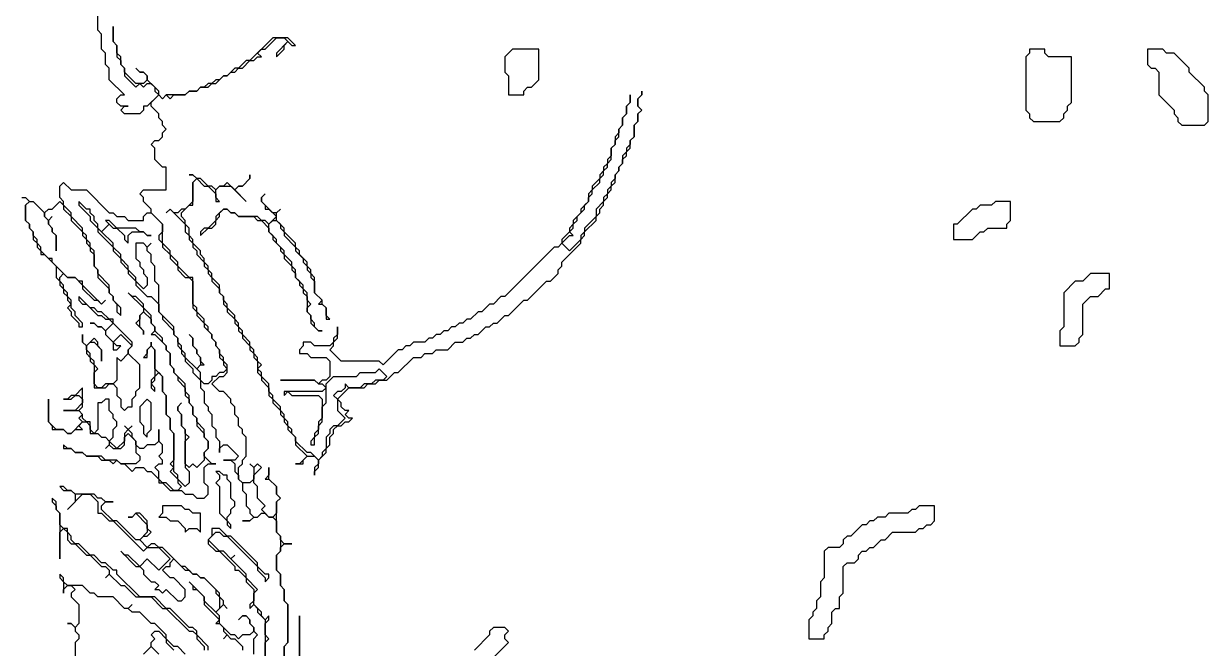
# Model space of a CAD drawing. Header units: metres. Extents: x 0 to 1000, y 0 to 1405.
# Drawn here: x 699.4 to 777.2, y 817.6 to 858.7 of the extents above; entities that cross this region are included whole.
import ezdxf

# ---------------------------------------------------------------- set-up
doc = ezdxf.new("R2010")
doc.units = ezdxf.units.M

msp = doc.modelspace()

# ---------------------------------------------------------------- linework, layer by layer
for points in [[(716.5, 816), (716.5, 817.75), (716.75, 818), (716.75, 820.5), (716.5, 820.75), (716.5, 821.5), (716.25, 821.75), (716.25, 822.5), (716, 822.75), (716, 823.75), (716.25, 824), (716.25, 824.25), (716.5, 824.5), (717, 824.5), (716.5, 824.5), (716.25, 824.75), (716.25, 825), (716, 825.25), (716, 827.25), (716.25, 827.5), (716, 827.75), (716, 828.25), (715.5, 828.75), (715.5, 829.5), (715.5, 829), (715.25, 828.75), (715.5, 828.75), (716, 828.25), (716, 827.75), (716.25, 827.5), (716, 827.25), (716, 826.5), (715.75, 826.25), (715.5, 826.25), (715, 826.75), (715.25, 827), (714.75, 827.5), (714.75, 828.25), (714.5, 828.5), (714.5, 829), (715, 829.5), (714.75, 829.75), (714.5, 829.5), (714.25, 829.75), (714.5, 829.5), (714.5, 828.75), (714.25, 828.5), (713.75, 828.5), (713.5, 828.75), (713.5, 829.5), (713.75, 829.75), (713.75, 830), (714, 830.25), (714, 831.5), (713.75, 831.75), (713.75, 832), (713.5, 832.25), (713.5, 832.75), (713.25, 833), (713.25, 833.5), (713, 833.75), (713, 834), (712.5, 834.5), (712.25, 834.5), (711.75, 835), (712.25, 835.5), (712.5, 835.5), (712.75, 835.75), (712.75, 836.25), (712.5, 836.5), (712.5, 836.75), (712.25, 837), (712.25, 837.25), (712, 837.5), (712, 837.75), (711.75, 838), (711.75, 838.25), (711.5, 838.5), (711.5, 838.75), (711.25, 839), (711.25, 839.25), (710.75, 839.75), (710.75, 840), (710.5, 840.25), (710.5, 842), (710.25, 842), (709.5, 842.75), (709.5, 843), (709, 843.5), (709, 843.75), (708.5, 844.25), (708.5, 845.5), (707.75, 846.25), (707.75, 846.5), (707.25, 847), (707.25, 847.25), (707, 847.5), (707.25, 847.75), (708.75, 847.75), (708.75, 849.25), (708.5, 849.25), (708, 849.75), (708, 850.5), (707.75, 850.75), (708, 851), (708.25, 851), (708.5, 851.25), (708.5, 851.5), (708.75, 851.75), (708.5, 852), (708.5, 852.25), (708.25, 852.5), (708.25, 852.75), (707.75, 853.25), (707.75, 853.5), (708.25, 854), (708.5, 853.75), (708.75, 854), (709, 853.75), (709.25, 854), (710, 854), (710.25, 854.25), (710.75, 854.25), (711, 854.5), (711.5, 854.5), (711.75, 854.75), (712, 854.75), (712.5, 855.25), (712.75, 855.25), (713, 855.5), (713.25, 855.5), (713.5, 855.75), (713.75, 855.75), (714.25, 856.25), (714.5, 856.25), (714.75, 856.5), (715, 856.5), (714.75, 856.75), (715, 857), (715.25, 857), (716, 857.75), (716.5, 857.75), (716.75, 857.5), (716, 856.75), (716, 856.5), (716.5, 857), (716.5, 857.25), (716.75, 857.5), (717, 857.25), (717.25, 857.25), (716.75, 857.75), (715.75, 857.75), (714.25, 856.25), (714, 856.25), (713.5, 855.75), (713.25, 855.75), (712.75, 855.25), (712.5, 855.25), (712.25, 855), (712, 855), (711.75, 854.75), (711.5, 854.75), (711.25, 854.5), (711, 854.5), (710.75, 854.25), (710.25, 854.25), (710, 854), (708.75, 854), (708.5, 853.75), (708.25, 854), (708.25, 854.25), (707.5, 855), (707.5, 855.25), (707.25, 855.5), (707, 855.5), (706.75, 855.75), (707, 855.5), (707.25, 855.5), (707.5, 855.25), (707.5, 855), (707.25, 854.75), (706.75, 854.75), (706, 855.5), (706, 855.75), (705.75, 856), (705.75, 856.5), (705.5, 856.75), (705.5, 857.25), (705.25, 857.5), (705.25, 858.5), (705.25, 857.5), (705.5, 857.25), (705.5, 856.5), (705.75, 856.25), (705.75, 856), (706, 855.75), (706, 855.25), (706.75, 854.5), (707, 854.75), (707.25, 854.5), (707.5, 854.75), (707.75, 854.75), (708, 854.5), (708, 854.25), (708.25, 854), (707.5, 853.25), (707.25, 853.25), (707.25, 853), (707, 852.75), (706, 852.75), (705.75, 853), (706, 853.25), (706.25, 853.25), (705.75, 853.25), (705.5, 853.5), (705.5, 853.75), (705.75, 854), (706, 854), (705, 855), (705, 855.75), (704.75, 856), (704.75, 856.75), (704.5, 857), (704.5, 858), (704.25, 858.25), (704.25, 859.5)], [(699.25, 847.25), (699.5, 847.25), (699.75, 847), (699.5, 846.75), (699.5, 845.75), (699.75, 845.5), (699.75, 845.25), (700, 845), (700, 844.5), (700.25, 844.25), (700.25, 844), (700.5, 843.75), (700.5, 843.5), (700.75, 843.5), (701.5, 842.75), (701.5, 842), (701.75, 841.75), (701.75, 841.5), (702, 841.25), (702, 841), (702.25, 840.75), (702.25, 840.5), (702.5, 840.25), (702.25, 840), (702.5, 839.75), (702.5, 839.5), (703, 839), (703, 838.75), (703.25, 838.75), (703.25, 839), (702.75, 839.5), (702.75, 839.75), (702.5, 840), (702.5, 840.5), (702.25, 840.75), (702.25, 841), (702, 841.25), (702, 841.5), (701.75, 841.75), (701.75, 842), (702, 842.25), (702.25, 842), (702.75, 842), (703.25, 841.5), (703.25, 841.25), (704, 840.5), (704.25, 840.5), (704.5, 840.25), (704.75, 840.5), (704.5, 840.25), (703.25, 841.5), (703.25, 841.75), (703, 841.75), (702.75, 842), (702.25, 842), (701.25, 843), (701.25, 843.25), (701, 843.25), (700.5, 843.75), (700.5, 844), (700.25, 844.25), (700.25, 844.5), (700, 844.75), (700, 845), (699.75, 845.25), (699.75, 845.5), (699.5, 845.75), (699.5, 846.75), (699.75, 847), (700, 847), (700.75, 846.25), (700.75, 846), (701, 845.75), (701, 845.5), (701.25, 845.25), (701.25, 845), (701.5, 844.75), (701.5, 843.75), (701.5, 844.75), (701.25, 845), (701.25, 845.25), (701, 845.5), (701, 845.75), (701.25, 846), (701, 845.75), (700.75, 846), (700.75, 846.25), (701, 846.5), (701.25, 846.5), (701.75, 847), (702, 846.75), (702, 846.5), (702.5, 846), (702.5, 845.75), (703.25, 845), (703.25, 844.75), (703.5, 844.5), (703.5, 844.25), (703.75, 844), (703.75, 843.75), (704, 843.5), (704, 842.75), (704.25, 842.5), (704.25, 842), (705, 841.25), (705, 841), (705.25, 840.75), (705.25, 840.5), (705.5, 840.25), (705.5, 839.75), (705.75, 839.5), (705.75, 840), (705.25, 840.5), (705.25, 840.75), (705, 841), (705, 841.5), (704.25, 842.25), (704.25, 842.5), (704, 842.75), (704, 843.75), (703.75, 844), (703.75, 844.25), (703.5, 844.5), (703.5, 844.75), (703.25, 845), (703.25, 845.25), (702.5, 846), (702.5, 846.25), (702, 846.75), (702, 847), (701.75, 847.25), (701.75, 848), (702, 848.25), (702.5, 847.75), (703.5, 847.75), (705, 846.25), (705.25, 846.25), (705.5, 846), (706, 846), (706.25, 845.75), (707.25, 845.75), (707.25, 846), (707.5, 846.25), (707.75, 846.25), (708.5, 845.5), (708.5, 845), (708.25, 844.75), (708.25, 844.5), (708.5, 844.25), (708.5, 844), (709, 843.5), (709, 843.25), (709.5, 842.75), (709.5, 842.5), (710, 842), (710.25, 842), (710.5, 841.75), (710.5, 840), (710.75, 839.75), (710.75, 839.5), (711.25, 839), (711.25, 838.75), (711.75, 838.25), (711.75, 838), (712, 837.75), (712, 837.5), (712.25, 837.25), (712.25, 836.75), (712.5, 836.5), (712.5, 836.25), (712.75, 836), (712.5, 835.75), (712.25, 835.75), (712, 835.5), (711.75, 835.5), (711.75, 835.25), (711.5, 835), (711.25, 835), (711, 835.25), (711, 835.75), (710.75, 836), (711, 836.25), (711.25, 836.25), (711, 836.5), (711, 836.75), (710.75, 837), (710.75, 837.25), (710.5, 837.5), (710.5, 838), (710.25, 838.25), (710.5, 838), (710.5, 837.5), (710.75, 837.25), (710.75, 837), (711, 836.75), (711, 836.25), (710.75, 836), (710, 836.75), (710, 837), (709.75, 837.25), (709.75, 837.5), (709.5, 837.75), (709.5, 838), (709.25, 838.25), (709.25, 838.75), (708.25, 839.75), (708.25, 841.5), (708, 841.75), (708, 842.75), (707.75, 843), (707.75, 843.5), (707.5, 843.75), (707.5, 844), (707.75, 844.25), (707.5, 844), (707.25, 844.25), (706.75, 844.25), (706.75, 843.25), (707, 843), (707, 842.75), (707.25, 842.5), (707.25, 842.25), (707.5, 842), (707.5, 841.5), (707.25, 841.25), (706.75, 841.75), (706.75, 842), (706.25, 842.5), (706.25, 842.75), (705.75, 843.25), (705.75, 843.5), (705.25, 844), (705.25, 844.25), (704.5, 845), (705, 845.5), (705.25, 845.25), (705.5, 845.25), (706, 844.75), (706, 844.5), (706.25, 844.25), (706.25, 844.75), (706.5, 845), (707.25, 845), (707.5, 844.75), (707.75, 844.75), (707.5, 844.75), (707.25, 845), (707, 845), (706.75, 845.25), (705.5, 845.25), (705, 845.75), (704.75, 845.75), (705, 845.5), (704.5, 845), (704.25, 845.25), (704.25, 845.5), (704, 845.75), (704, 846), (703.75, 846.25), (703.75, 846.5), (703.5, 846.5), (703, 847), (703, 846.75), (703.75, 846), (703.75, 845.75), (704.25, 845.25), (704.25, 845), (705.25, 844), (705.25, 843.75), (705.75, 843.25), (705.75, 843), (706.25, 842.5), (706.25, 842.25), (706.75, 841.75), (706.75, 841.5), (707.5, 840.75), (707.75, 840.75), (708.25, 840.25), (708.25, 839.75), (708.5, 839.5), (708.5, 839.25), (709.25, 838.5), (709.25, 838.25), (709.5, 838), (709.5, 837.5), (709.75, 837.25), (709.75, 837), (710, 836.75), (710, 836.5), (710.5, 836), (710.5, 835.75), (711, 835.25), (711, 834.75), (711.25, 834.5), (711.25, 833.75), (711.5, 833.5), (711.5, 833.25), (711.75, 833), (711.75, 832.25), (712, 832), (712, 831.5), (712.25, 831.25), (712.25, 830.5), (712.25, 830.75), (712.5, 831), (712.75, 831), (713.5, 830.25), (713.25, 830), (712.5, 830), (713, 830), (713.25, 829.75), (713.25, 829.25), (713.5, 829), (713.5, 828.75), (713.75, 828.5), (713.75, 828), (714, 827.75), (714, 827), (714.25, 826.75), (714.25, 826.5), (714.5, 826.25), (714.25, 826), (713.75, 826), (714.25, 826), (714.5, 826.25), (714.75, 826.25), (715, 826.5), (715.25, 826.5), (715.5, 826.25), (715.75, 826.25), (716, 826), (716, 825.25), (716.25, 825), (716.25, 824), (716, 823.75), (716, 822.75), (716.25, 822.5), (716.25, 821.75), (716.5, 821.5), (716.5, 820.75), (716.75, 820.5), (716.75, 818), (716.5, 817.75), (716.5, 816.25)], [(714.5, 817.25), (714.5, 818.25), (714.75, 818.5), (714.5, 818.75), (714.5, 819), (714.25, 819.25), (714.25, 819.5), (714, 819.75), (713.75, 819.75), (713.5, 819.5), (713.75, 819.75), (714, 819.75), (714.25, 819.5), (714.25, 819.25), (714.5, 819), (714.5, 818.75), (714.25, 818.5), (713.75, 818.5), (713.5, 818.25), (713.25, 818.5), (713, 818.5), (712.25, 819.25), (712.25, 819.75), (712, 820), (712.5, 820.5), (712.75, 820.25), (712.5, 820.5), (712.5, 820.75), (712.25, 821), (712.25, 821.25), (711.25, 822.25), (711, 822.25), (710.75, 822.5), (710.5, 822.5), (710, 823), (709.75, 823), (708.5, 824.25), (708.25, 824.25), (708, 824.5), (707.75, 824.5), (707.5, 824.25), (707, 824.75), (707.25, 825), (707.5, 825), (707.75, 825.25), (707.5, 825.5), (707.5, 826), (707, 826.5), (706.75, 826.5), (706.5, 826.25), (706.25, 826.25), (706.5, 826.25), (706.75, 826.5), (707.5, 825.75), (707.5, 825.25), (707, 824.75), (706.75, 824.75), (705.5, 826), (705.25, 826), (704.5, 826.75), (704.5, 827), (704.75, 827.25), (705.25, 827.25), (704.75, 827.25), (704.5, 827.5), (704.25, 827.5), (704, 827.75), (702.75, 827.75), (702.5, 828), (702.25, 828), (702, 828.25), (701.75, 828.25), (702, 828), (702.5, 828), (702.75, 827.75), (702.75, 827.25), (702.25, 826.75), (703.25, 827.75), (703.75, 827.75), (704.25, 827.25), (704.25, 826.5), (704.5, 826.5), (705, 826), (705.25, 826), (707.25, 824), (707.5, 824.25), (708.25, 824.25), (709, 823.5), (708.25, 822.75), (707.5, 823.5), (707, 823), (706.25, 823.75), (706, 823.75), (705.75, 824), (706.75, 823), (707, 823), (707.25, 822.75), (707.25, 822.5), (707.75, 822), (708, 822), (708.25, 821.75), (708, 821.5), (708.25, 821.5), (708.5, 821.25), (708.75, 821.5), (709.5, 820.75), (709.75, 820.75), (710, 821), (710, 821.5), (709.25, 822.25), (709, 822.25), (708.5, 822.75), (708.75, 823), (709, 823), (709, 823.25), (709.25, 823.5), (710, 822.75), (710.25, 822.75), (710.5, 822.5), (710.75, 822.5), (711, 822.25), (711.25, 822.25), (712, 821.5), (712, 821.25), (712.25, 821), (712.25, 820.25), (712, 820), (711.25, 820.75), (711.25, 821), (710.25, 822), (710.5, 821.75), (710.5, 821.5), (710.75, 821.5), (711.25, 821), (711.25, 820.5), (712.25, 819.5), (712, 819.25), (712.25, 819.25), (712.5, 819), (712.5, 818.75), (712.75, 818.5), (712.5, 818.25), (712.75, 818.5), (713, 818.25), (713.25, 818.25), (713.75, 817.75), (713.75, 817.5)], [(711.5, 817.5), (711.5, 817.75), (710.75, 818.5), (710.75, 818.75), (710.5, 819), (710.25, 819), (709, 820.25), (708.75, 820.25), (708, 821), (707, 821), (705.5, 822.5), (705.5, 822.75), (705.25, 822.75), (704.75, 823.25), (704.5, 823.25), (704, 823.75), (703.75, 823.75), (703, 824.5), (702.75, 824.5), (702.5, 824.75), (702.5, 825), (702.25, 825.25), (702.25, 825.5), (702, 825.5), (701.75, 825.75), (701.75, 826.5), (701.5, 826.75), (701.5, 827.25), (701.25, 827.5), (701.25, 827.25), (701.5, 827), (701.5, 826.75), (701.75, 826.5), (701.75, 823.5), (701.75, 825.25), (702, 825.5), (702.25, 825.25), (702.25, 824.75), (702.5, 824.5), (702.75, 824.5), (703.5, 823.75), (703.75, 823.75), (704.5, 823), (704.75, 823), (705, 822.75), (705, 822.5), (704.75, 822.25), (705, 822.5), (705.75, 821.75), (706, 821.75), (706.75, 821), (707.75, 821), (708.5, 820.25), (708.75, 820.25), (710.25, 818.75), (710.5, 818.75), (710.75, 818.5), (710.75, 818.25), (711.25, 817.75), (711.25, 817.5)], [(715.25, 816.75), (715.25, 818), (715.5, 818.25), (715.25, 818.5), (715.25, 819.25), (715.5, 819.5), (715.5, 819.75), (715.25, 819.5), (715, 819.75), (715, 820), (714.5, 820.5), (714.5, 821.25), (714.75, 821.5), (714, 822.25), (714, 822.5), (713, 823.5), (713.25, 823.75), (713, 823.5), (712.5, 824), (712.25, 824), (711.5, 824.75), (712, 825.25), (712.25, 825.25), (712.5, 825), (712.75, 825), (714.75, 823), (714.75, 822.75), (715.25, 822.25), (715.25, 822), (715.5, 822.25), (715.5, 822.5), (715.25, 822.5), (714.75, 823), (714.75, 823.25), (713, 825), (712.75, 825), (712.25, 825.5), (711.75, 825.5), (711.75, 825), (711.5, 824.75), (711.5, 824.5), (712, 824), (712.25, 824), (713.25, 823), (713.25, 822.75), (713.5, 822.75), (714, 822.25), (714, 822), (714.5, 821.5), (714.5, 820.75), (714.25, 820.5), (714.25, 820.25), (714.5, 820.5), (714.75, 820.25), (714.75, 820), (715.25, 819.5), (715.25, 816.75)], [(710, 817.25), (709.5, 817.75), (709.25, 817.75), (708.75, 818.25), (708.75, 818.5), (708, 819.25), (707.75, 819.25), (707, 820), (706.5, 820), (706.25, 820.25), (706.5, 820.5), (706.25, 820.25), (706, 820.25), (705.25, 821), (704.25, 821), (704, 821.25), (703.75, 821.25), (703.25, 821.75), (702.25, 821.75), (702, 822), (702, 822.25), (701.75, 822.5), (701.75, 822.25), (702, 822), (702, 821.25), (702, 821.5), (702.25, 821.75), (702.5, 821.75), (702.75, 821.5), (702.5, 821.25), (702.5, 821), (703, 820.5), (703, 819.25), (702.75, 819), (702.5, 819.25), (702.25, 819.25), (702.5, 819.25), (702.75, 819), (702.75, 818.75), (703, 818.5), (703, 818.25), (702.75, 818), (702.75, 816.75)], [(717.5, 816), (717.5, 819.75), (717.5, 816.25)], [(708.25, 817.25), (707.75, 817.75), (707.75, 818), (708, 818.25), (707.75, 818.5), (708, 818.75), (708.25, 818.75), (708.75, 818.25), (708.75, 818), (709.25, 817.5)], [(730, 816.75), (731.25, 818), (731, 818.25), (731, 818.5), (731.25, 818.75), (731, 819), (730.25, 819), (730, 818.75), (730, 818.5), (729, 817.5)], [(707.25, 817.25), (707.75, 817.75), (708.25, 817.25)]]:
    msp.add_lwpolyline(points)
for points in [[(731.5, 857), (731, 856.5), (731, 855.5), (731.25, 855.25), (731.25, 854), (732.25, 854), (732.25, 854.25), (732.5, 854.5), (732.75, 854.5), (733.25, 855), (733.25, 857)], [(765.5, 857), (765.5, 856.75), (765.25, 856.5), (765.25, 853), (765.5, 852.75), (765.5, 852.5), (765.75, 852.25), (767.5, 852.25), (767.75, 852.5), (767.75, 852.75), (768, 853), (768, 853.25), (768.25, 853.5), (768.25, 856.5), (766.75, 856.5), (766.5, 856.75), (766.5, 857)], [(773.25, 857), (773.25, 856), (773.5, 855.75), (773.75, 855.75), (774, 855.5), (774, 854), (775, 853), (775, 852.75), (775.25, 852.5), (775.25, 852.25), (775.5, 852), (777, 852), (777.25, 852.25), (777.25, 854), (777, 854.25), (777, 854.5), (776, 855.5), (776, 855.75), (775, 856.75), (774.5, 856.75), (774.25, 857)], [(740, 854.25), (740, 854), (739.75, 853.75), (739.75, 853.25), (740, 853), (739.75, 852.75), (739.75, 852.25), (739.5, 852), (739.5, 851.25), (739.25, 851), (739.25, 850.75), (739, 850.5), (739, 850.25), (738.75, 850), (738.75, 849.5), (738.5, 849.25), (738.5, 849), (738.25, 848.75), (738.25, 848.5), (738, 848.25), (738, 848), (737.75, 847.75), (737.75, 847.5), (737.5, 847.25), (737.5, 847), (737, 846.5), (737, 846), (736.25, 845.25), (736.25, 845), (736, 844.75), (736, 844.5), (735.25, 843.75), (734.75, 844.25), (735.25, 844.75), (735.5, 844.75), (735.25, 845), (735.5, 845.25), (735.5, 845.5), (735.75, 845.75), (735.75, 846), (736.25, 846.5), (736.25, 846.75), (736.5, 847), (736.5, 847.25), (736.75, 847.5), (736.75, 847.75), (737.25, 848.25), (737.25, 848.5), (737.5, 848.75), (737.5, 849), (737.75, 849.25), (737.75, 849.5), (738, 849.75), (738, 850.5), (738.25, 850.75), (738.25, 851), (738.5, 851.25), (738.5, 851.75), (738.75, 852), (738.75, 852.5), (739, 852.75), (739, 853.25), (739.25, 853.5), (739.25, 854), (739.25, 853.5), (739, 853.25), (739, 852.75), (738.75, 852.5), (738.75, 852), (738.5, 851.75), (738.5, 851.5), (738.25, 851.25), (738.25, 850.75), (738, 850.5), (738, 850), (737.75, 849.75), (737.75, 849.5), (737.5, 849.25), (737.5, 849), (737.25, 848.75), (737.25, 848.5), (736.75, 848), (736.75, 847.75), (736.5, 847.5), (736.5, 847), (736, 846.5), (736, 846.25), (735.5, 845.75), (735.5, 845.5), (735.25, 845.25), (735.25, 845), (734.75, 844.5), (734.75, 844.25), (734.5, 844), (734.25, 844), (731, 840.75), (730.75, 840.75), (730.25, 840.25), (730, 840.25), (729.5, 839.75), (729.25, 839.75), (728.75, 839.25), (728.5, 839.25), (728.25, 839), (728, 839), (727.75, 838.75), (727.5, 838.75), (727.25, 838.5), (727, 838.5), (726.75, 838.25), (726.5, 838.25), (726.25, 838), (726, 838), (725.75, 837.75), (725, 837.75), (724.75, 837.5), (724.5, 837.5), (724.25, 837.25), (724, 837.25), (723, 836.25), (722.75, 836.5), (720.25, 836.5), (719.5, 837.25), (719.75, 837.5), (719.75, 837.75), (720, 838), (720, 838.75), (720, 838.25), (719.75, 838), (719.75, 837.75), (719.5, 837.5), (718.5, 837.5), (718.25, 837.75), (717.75, 837.75), (717.75, 837.5), (717.5, 837.25), (717.5, 837), (718, 837), (718.25, 836.75), (719.25, 836.75), (719.5, 836.5), (719.5, 835.5), (719.25, 835.25), (719, 835.25), (718.75, 835), (718.5, 835.25), (716.25, 835.25), (718.5, 835.25), (718.75, 835), (719, 835), (719.25, 834.75), (719, 834.5), (716.5, 834.5), (716.5, 834.25), (716.75, 834.5), (717, 834.25), (718.75, 834.25), (719, 834), (719, 832.75), (718.75, 832.5), (718.75, 832), (718.5, 831.75), (718.5, 831.5), (718.25, 831.25), (718.25, 831), (718.5, 831), (718.5, 831.5), (718.75, 831.75), (718.75, 832.25), (719, 832.5), (719, 833.5), (719.25, 833.75), (719.25, 835), (719.75, 835.5), (721.25, 835.5), (721.5, 835.75), (722.5, 835.75), (722.75, 836), (723.25, 835.5), (723, 835.25), (722.5, 835.25), (722.25, 835), (721.75, 835), (721.5, 834.75), (720.75, 834.75), (720.5, 835), (720.5, 834.75), (720.25, 834.5), (720, 834.5), (719.75, 834.25), (720, 834), (720, 833.25), (720.5, 832.75), (720, 832.25), (719.75, 832.25), (719.5, 832), (719.5, 831.75), (719.25, 831.5), (719.25, 830.75), (719, 830.5), (719, 830.25), (718.75, 830), (718.25, 830.5), (718, 830.5), (717.25, 831.25), (717.25, 831.5), (717, 831.75), (717, 832), (716.75, 832.25), (716.75, 832.5), (716.5, 832.75), (716.5, 833), (716.25, 833.25), (716.25, 833.5), (715.75, 834), (715.75, 834.25), (715.5, 834.5), (715.5, 835), (715, 835.5), (715, 835.75), (714.75, 836), (715, 836.25), (714.75, 836.5), (714.75, 836.75), (714.5, 837), (714.5, 837.25), (714.25, 837.5), (714.25, 837.75), (713.75, 838.25), (713.75, 838.5), (713.5, 838.75), (713.5, 839), (713.25, 839.25), (713.25, 839.5), (712.75, 840), (712.75, 840.25), (712.5, 840.5), (712.5, 840.75), (712.25, 841), (712.25, 841.5), (711.75, 842), (711.75, 842.25), (711.5, 842.5), (711.5, 842.75), (711.25, 843), (711.25, 843.25), (711, 843.5), (711, 843.75), (710.5, 844.25), (710.5, 844.5), (710.25, 844.75), (710.25, 845.25), (710, 845.5), (710, 845.75), (709.75, 846), (709.75, 846.25), (710.25, 846.75), (710.5, 846.75), (710.5, 848.25), (710.75, 848.5), (711.25, 848), (711.5, 848), (712, 847.5), (712, 847), (712.25, 847), (712, 847.25), (712, 847.75), (712.25, 848), (713, 848), (714, 847), (713.25, 847.75), (713.5, 848), (713.75, 848), (714.25, 848.5), (714.25, 848.75), (714.25, 848.5), (713.75, 848), (713.5, 848), (713.25, 847.75), (712.75, 848.25), (712.5, 848), (712.25, 848), (712, 847.75), (711.75, 848), (711.5, 848), (711, 848.5), (710.75, 848.5), (710.5, 848.75), (710.25, 848.75), (710.5, 848.75), (710.75, 848.5), (710.5, 848.25), (710.5, 847), (710, 846.5), (709.75, 846.5), (709.5, 846.25), (709.25, 846.25), (709, 846.5), (708.75, 846.25), (709, 846.5), (710, 845.5), (710, 845), (710.25, 844.75), (710.25, 844.5), (710.5, 844.25), (710.5, 844), (710.75, 843.75), (710.75, 843.5), (711.25, 843), (711.25, 842.75), (711.5, 842.5), (711.5, 842.25), (711.75, 842), (711.75, 841.75), (712.25, 841.25), (712.25, 841), (712.5, 840.75), (712.5, 840.25), (712.75, 840), (712.75, 839.75), (713.25, 839.25), (713.25, 839), (713.5, 838.75), (713.5, 838.5), (713.75, 838.25), (713.75, 838), (714.25, 837.5), (714.25, 837.25), (714.5, 837), (714.5, 836.75), (714.75, 836.5), (714.75, 835.75), (715, 835.5), (715, 835.25), (715.5, 834.75), (715.5, 834.25), (715.75, 834), (715.75, 833.75), (716.25, 833.25), (716.25, 833), (716.5, 832.75), (716.5, 832.5), (716.75, 832.25), (716.75, 832), (717.25, 831.5), (717.25, 831), (718, 830.25), (717.5, 829.75), (717.25, 829.75), (717.75, 829.75), (717.75, 830), (718, 830.25), (718.5, 830.25), (718.75, 830), (718.75, 829.75), (718.5, 829.5), (718.5, 829), (718.5, 829.25), (718.75, 829.5), (718.75, 830), (719.25, 830.5), (719.25, 830.75), (719.5, 831), (719.5, 831.5), (719.75, 831.75), (719.75, 832), (720, 832.25), (720.25, 832.25), (720.5, 832.5), (720.75, 832.5), (721, 832.75), (720.75, 832.75), (720.5, 833), (720.75, 833.25), (720.5, 833.25), (720.25, 833.5), (720.25, 833.75), (720, 834), (720.75, 834.75), (721.75, 834.75), (722, 835), (722.5, 835), (722.75, 835.25), (723.25, 835.25), (723.75, 835.75), (724, 835.75), (725, 836.75), (725.5, 836.75), (725.75, 837), (726.25, 837), (726.5, 837.25), (727.25, 837.25), (727.75, 837.75), (728.25, 837.75), (728.5, 838), (728.75, 838), (729, 838.25), (729.25, 838.25), (729.75, 838.75), (730, 838.75), (730.25, 839), (730.5, 839), (731, 839.5), (731.25, 839.5), (732.25, 840.5), (732.5, 840.5), (733.75, 841.75), (734, 841.75), (734.5, 842.25), (734.5, 842.5), (734.75, 842.75), (734.75, 843), (736, 844.25), (736, 844.5), (736.25, 844.75), (736.25, 845), (737, 845.75), (737, 846), (737.25, 846.25), (737.25, 846.5), (737.5, 846.75), (737.5, 847), (737.75, 847.25), (737.75, 847.5), (738, 847.75), (738, 848), (738.25, 848.25), (738.25, 848.75), (738.5, 849), (738.5, 849.25), (738.75, 849.5), (738.75, 849.75), (739, 850), (739, 850.25), (739.25, 850.5), (739.25, 851), (739.5, 851.25), (739.5, 852), (739.75, 852.25), (739.75, 852.75), (740, 853), (739.75, 853.25), (739.75, 853.75), (740, 854)], [(715.25, 847.5), (715, 847.25), (715, 847), (715.25, 846.75), (715.25, 846.5), (715.5, 846.5), (716, 846), (715.5, 845.5), (715.25, 845.75), (715, 845.75), (714.75, 846), (713.5, 846), (713.25, 846.25), (713, 846.25), (712.75, 846.5), (712.5, 846.5), (712, 846), (712, 845.75), (711.5, 845.25), (711.25, 845.25), (711, 845), (711, 844.75), (711.5, 845.25), (711.75, 845.25), (712, 845.5), (712, 845.75), (712.25, 846), (712.25, 846.25), (712.5, 846.5), (712.75, 846.5), (713, 846.25), (713.25, 846.25), (713.5, 846), (714.5, 846), (714.75, 845.75), (715, 845.75), (715.5, 845.25), (715.5, 845), (715.75, 844.75), (715.75, 844.5), (716.25, 844), (716.25, 843.75), (716.5, 843.5), (716.5, 843.25), (717, 842.75), (717, 842.5), (717.25, 842.25), (717.25, 842), (717.5, 841.75), (717.5, 841.5), (717.75, 841.25), (717.75, 841), (718, 840.75), (718, 839.75), (718.25, 839.5), (718.25, 839), (718.75, 838.5), (719, 838.5), (718.75, 838.5), (718.5, 838.75), (718.5, 839), (718.25, 839.25), (718.25, 839.5), (718, 839.75), (718, 840), (718.25, 840.25), (718, 840.5), (718, 841), (717.75, 841.25), (717.75, 841.5), (717.25, 842), (717.25, 842.5), (717, 842.75), (717, 843), (716.5, 843.5), (716.5, 843.75), (716, 844.25), (716, 844.5), (715.5, 845), (715.5, 845.5), (715.75, 845.75), (716, 845.75), (716.25, 845.5), (716.25, 845.25), (716.5, 845), (716.5, 844.75), (717.25, 844), (717.25, 843.75), (717.75, 843.25), (717.75, 843), (718, 842.75), (718, 842.5), (718.25, 842.25), (718.25, 842), (718.5, 841.75), (718.5, 841), (719, 840.5), (718.75, 840.25), (719, 840.25), (719.25, 840), (719.25, 839.25), (719.5, 839.25), (719.25, 839.5), (719.25, 840), (719, 840.25), (719, 840.5), (718.5, 841), (718.5, 842), (718.25, 842.25), (718.25, 842.5), (718, 842.75), (718, 843), (717.5, 843.5), (717.5, 843.75), (717.25, 844), (717.25, 844.25), (716.5, 845), (716.5, 845.25), (716, 845.75), (716, 846.25), (716.25, 846.5), (716, 846.25), (715.75, 846.25), (715, 847), (715, 847.25)], [(763.25, 847), (763, 846.75), (762.25, 846.75), (762, 846.5), (761.75, 846.5), (760.75, 845.5), (760.5, 845.5), (760.5, 844.5), (761.75, 844.5), (762.25, 845), (762.5, 845), (762.75, 845.25), (764, 845.25), (764, 845.5), (764.25, 845.75), (764.25, 847)], [(769.5, 842.25), (769, 841.75), (768.5, 841.75), (767.75, 841), (767.75, 838.75), (767.5, 838.5), (767.5, 837.5), (768.5, 837.5), (768.75, 837.75), (768.75, 838), (769, 838.25), (769, 840.25), (769.5, 840.75), (770, 840.75), (770.5, 841.25), (770.75, 841.25), (770.75, 842.25)], [(706.25, 841), (707.25, 840), (707.25, 839.75), (707, 839.5), (707, 839.25), (706.75, 839), (707.25, 838.5), (707.25, 838.25), (707.25, 838.5), (707, 838.75), (707, 839.5), (707.25, 839.75), (707.75, 839.25), (707.75, 839), (708, 838.75), (708, 838.5), (707.75, 838.25), (708, 838.25), (708.75, 837.5), (708.75, 837.25), (709, 837), (709, 836.25), (709.25, 836), (709.25, 835.75), (709.5, 835.5), (709.5, 835.25), (710, 834.75), (710, 834.25), (710.25, 834), (710.25, 833.75), (710.5, 833.5), (710.5, 833), (710.75, 832.75), (710.75, 832.25), (711.25, 831.75), (711.25, 831.5), (711.5, 831.25), (711.5, 830.75), (711.25, 830.5), (711.25, 830), (710.75, 829.5), (710.5, 829.75), (710.25, 829.5), (710, 829.75), (710, 831.25), (710.25, 831.5), (710, 831.75), (710, 832), (709.75, 832.25), (709.75, 833), (709.5, 833.25), (709.5, 833.5), (709.75, 833.75), (709.5, 833.5), (709.5, 833.25), (709.75, 833), (709.75, 832.25), (710, 832), (710, 829.5), (710.25, 829.25), (710.25, 828.5), (710, 828.25), (709.5, 828.75), (709.5, 829), (709.25, 829.25), (709.25, 831.75), (709, 832), (709, 832.75), (708.75, 833), (708.75, 834.25), (708.5, 834.5), (708.5, 835.5), (708, 836), (708, 837.25), (707.75, 837.5), (707.75, 837.75), (707.75, 837.5), (707.5, 837.25), (707.5, 837), (707.25, 836.75), (707.5, 836.75), (707.5, 837.25), (707.75, 837.5), (708, 837.25), (708, 835.5), (707.75, 835.25), (707.75, 834.75), (708, 834.5), (708, 834.75), (707.75, 835), (708, 835.25), (708, 835.5), (708.25, 835.75), (708.5, 835.5), (708.5, 834.5), (708.75, 834.25), (708.75, 833), (709, 832.75), (709, 832), (709.25, 831.75), (709.25, 830), (709, 829.75), (709.25, 829.5), (709, 829.25), (709.5, 828.75), (709.5, 828.5), (709.75, 828.25), (709.5, 828), (709.25, 828), (708.75, 828.5), (708.5, 828.5), (708.25, 828.75), (708.25, 829.25), (708, 829.5), (708.25, 829.75), (708.5, 829.75), (708.5, 830), (708.25, 830.25), (708.5, 830.5), (708.5, 831), (708.25, 831.25), (708.25, 832), (708.25, 831.25), (708, 831), (707.5, 831), (707.25, 830.75), (707, 830.75), (706.75, 831), (706.75, 831.25), (706.5, 831.5), (706.5, 831.75), (706.25, 832), (706.5, 832.25), (706.25, 832), (706, 832.25), (706.25, 832), (706, 831.75), (706, 831.25), (705.5, 830.75), (705, 831.25), (705.25, 831.5), (705.25, 832), (705.5, 832.25), (705.5, 832.5), (705.25, 832.75), (705.25, 833), (705, 833.25), (705, 834), (704.75, 834), (704.5, 833.75), (704.25, 833.75), (704.25, 832), (704, 831.75), (703.75, 832), (703.75, 832.5), (703.5, 832.5), (703.25, 832.75), (703.25, 833), (703, 833.25), (703.25, 833.5), (703.25, 834.75), (702.75, 834.25), (702.5, 834.25), (702.25, 834), (702, 834), (702.5, 834), (702.75, 834.25), (703, 834.25), (703.25, 834), (703.25, 833.75), (702.75, 833.25), (702, 833.25), (703, 833.25), (703.25, 833), (703, 832.75), (703.25, 832.5), (702.5, 831.75), (702.25, 831.75), (702, 832), (701.5, 832), (701, 832.5), (701, 834), (701, 832.5), (701.25, 832.25), (701.25, 832), (702, 832), (702.25, 831.75), (702.5, 831.75), (702.75, 832), (703.25, 832), (703, 832.25), (703.25, 832.5), (703.5, 832.5), (703.75, 832.25), (703.75, 831.75), (704.25, 831.75), (704.5, 831.5), (704.75, 831.5), (705, 831.25), (705, 831), (704.75, 830.75), (705, 831), (705.25, 830.75), (705.75, 830.75), (706, 831), (706, 831.5), (706.25, 831.75), (706.75, 831.25), (706.75, 830.5), (707, 830.25), (707, 830), (706.75, 829.75), (705.75, 829.75), (705.5, 830), (704.75, 830), (704.5, 830.25), (703.5, 830.25), (703.25, 830.5), (702.75, 830.5), (702.5, 830.75), (702.25, 830.75), (702, 831), (702, 830.75), (702.5, 830.75), (702.75, 830.5), (703.25, 830.5), (703.5, 830.25), (704.25, 830.25), (704.5, 830), (705, 830), (705.25, 829.75), (705.5, 830), (705.75, 829.75), (706, 829.75), (706.5, 829.25), (706.75, 829.5), (707.25, 829.5), (707.5, 829.25), (707.75, 829.25), (708.25, 828.75), (708.25, 828.5), (708.5, 828.5), (709, 828), (709.75, 828), (710, 827.75), (710.5, 827.75), (710.75, 827.5), (711.25, 827.5), (711.5, 827.75), (711.5, 828.25), (711.25, 828.5), (711.25, 829.5), (711.5, 829.75), (712, 829.75), (711.75, 829.75), (711.25, 830.25), (711.25, 830.5), (711.5, 830.75), (711.5, 831.25), (711.25, 831.5), (711.25, 832), (710.75, 832.5), (710.75, 832.75), (710.5, 833), (710.5, 833.5), (710.25, 833.75), (710.25, 834.25), (710, 834.5), (710, 835), (709.25, 835.75), (709.25, 836), (709, 836.25), (709, 837), (708.75, 837.25), (708.75, 837.5), (708.5, 837.75), (708.5, 838), (708, 838.5), (708, 838.75), (707.75, 839), (707.75, 839.5), (707.25, 840), (707.25, 840.25), (706.75, 840.75), (706.5, 840.75)], [(703, 840.75), (703, 840.5), (703.25, 840.25), (703.5, 840.25), (704.25, 839.5), (704.5, 839.5), (704.75, 839.25), (705, 839.25), (705.25, 839), (704.75, 838.5), (704.5, 838.75), (704.25, 838.75), (704, 839), (703.75, 839), (704, 839), (704.25, 838.75), (704.5, 838.75), (704.75, 838.5), (704.75, 838.25), (705.25, 837.75), (705.25, 837.25), (705.5, 837.25), (705.75, 837.5), (705.5, 837.5), (705.25, 837.75), (705.75, 838.25), (706.5, 837.5), (706.25, 837.25), (706.25, 837), (705.75, 836.5), (705.5, 836.75), (705.5, 835.25), (705.25, 835), (704.75, 835), (704.5, 834.75), (704.25, 834.75), (704, 835), (704, 835.75), (704.25, 836), (704, 836.25), (704, 836.5), (703.75, 836.75), (703.75, 837), (703.5, 837.25), (703.5, 837.5), (703.75, 837.75), (704, 837.75), (704.5, 837.25), (704.5, 836.5), (704.5, 837.25), (704.25, 837.5), (704.25, 837.75), (704, 838), (703.5, 837.5), (703.25, 837.75), (703.25, 838.25), (703.25, 837.75), (703.5, 837.5), (703.5, 837), (703.75, 836.75), (703.75, 836.5), (704, 836.25), (704, 834.75), (704.75, 834.75), (705, 835), (705.25, 835), (705.5, 834.75), (705.5, 834.25), (705.75, 834), (705.75, 833.5), (706, 833.25), (706.25, 833.5), (706.5, 833.5), (706.5, 834), (706.75, 834.25), (706.75, 834.5), (707, 834.75), (707, 836.25), (706.25, 837), (706.25, 837.25), (706.5, 837.5), (706.5, 837.75), (705.25, 839), (705.25, 839.25), (705, 839.25), (704.5, 839.75), (704.25, 839.75), (704, 840), (703.75, 840)], [(707.5, 834), (707, 833.5), (707, 832.5), (707.25, 832.25), (707.25, 831.75), (707.5, 831.5), (707.5, 831.75), (707.75, 832), (707.75, 833.75)], [(712, 829.25), (712.25, 829), (712.25, 828.75), (712, 828.5), (712.25, 828.25), (712.25, 826.5), (712.75, 826), (712.75, 825.75), (713, 825.5), (713, 825.75), (712.75, 826), (712.75, 826.25), (713, 826.5), (713, 826.75), (713.25, 827), (713.25, 827.25), (713, 827.5), (713, 828.5), (712.75, 828.75), (712.75, 829), (712.5, 829), (712.25, 829.25)], [(708.5, 827), (708.5, 826.5), (708.25, 826.25), (708.75, 826.25), (709, 826), (709.5, 826), (710, 825.5), (710, 825.25), (710.25, 825.5), (710.75, 825.5), (711, 825.25), (711, 826.5), (710.5, 826.5), (710.25, 826.75), (710, 826.75), (709.75, 827)], [(758.25, 827), (758, 826.75), (757.75, 826.75), (757.5, 826.5), (756.25, 826.5), (756, 826.25), (755.5, 826.25), (755.25, 826), (755, 826), (754.75, 825.75), (754.5, 825.75), (753.75, 825), (753.5, 825), (753.25, 824.75), (753.25, 824.5), (753, 824.25), (752.25, 824.25), (752, 824), (752, 822.25), (751.75, 822), (751.75, 821), (751.5, 820.75), (751.5, 820.25), (751.25, 820), (751.25, 819.75), (751, 819.5), (751, 818.25), (752, 818.25), (752, 818.5), (752.25, 818.75), (752.25, 819), (752.5, 819.25), (752.5, 820), (752.75, 820.25), (753, 820.25), (753, 821), (753.25, 821.25), (753.25, 823), (753.5, 823.25), (754, 823.25), (754.25, 823.5), (754.25, 823.75), (754.5, 824), (754.75, 824), (755, 824.25), (755.25, 824.25), (755.75, 824.75), (756, 824.75), (756.5, 825.25), (758, 825.25), (758.25, 825.5), (758.5, 825.5), (758.75, 825.75), (759, 825.75), (759.25, 826), (759.25, 827)]]:
    msp.add_lwpolyline(points, close=True)

doc.saveas('drawing.dxf')
